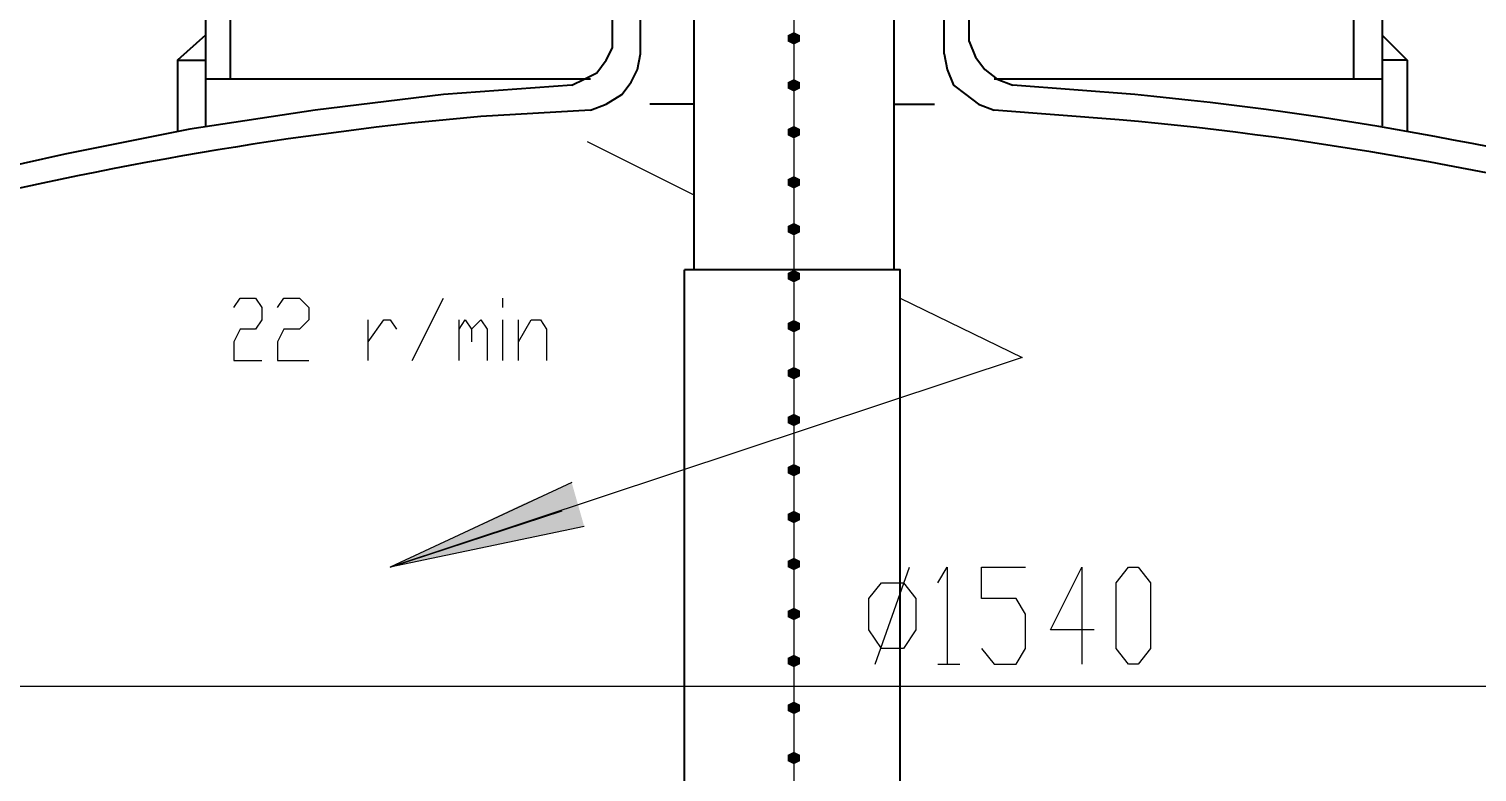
# Model space of a CAD drawing. Header units: millimetres. Extents: x 0 to 822, y 14 to 1153.
# Drawn here: x 210.2 to 293.5, y 847.9 to 890.6 of the extents above; entities that cross this region are included whole.
import ezdxf

# ---------------------------------------------------------------- set-up
doc = ezdxf.new("R2010")
doc.units = ezdxf.units.MM
doc.layers.add('1', color=7, linetype='Continuous')

msp = doc.modelspace()

# ---------------------------------------------------------------- hatches: boundary and pattern name
h = msp.add_hatch(color=0)
h.dxf.hatch_style = 2
h.paths.add_polyline_path([(254.16, 889.701732), (253.8, 889.881732), (253.8, 890.241732), (254.16, 890.421732), (254.52, 890.241732), (254.52, 889.881732)])
h = msp.add_hatch(color=0)
h.dxf.hatch_style = 2
h.paths.add_polyline_path([(254.16, 887.001732), (253.8, 887.181732), (253.8, 887.541732), (254.16, 887.721732), (254.52, 887.541732), (254.52, 887.181732)])
h = msp.add_hatch(color=0)
h.dxf.hatch_style = 2
h.paths.add_polyline_path([(254.16, 884.301732), (253.8, 884.481732), (253.8, 884.841732), (254.16, 885.021732), (254.52, 884.841732), (254.52, 884.481732)])
h = msp.add_hatch(color=0)
h.dxf.hatch_style = 2
h.paths.add_polyline_path([(254.16, 881.421732), (253.8, 881.601732), (253.8, 881.961732), (254.16, 882.141732), (254.52, 881.961732), (254.52, 881.601732)])
h = msp.add_hatch(color=0)
h.dxf.hatch_style = 2
h.paths.add_polyline_path([(254.16, 878.721732), (253.8, 878.901732), (253.8, 879.261732), (254.16, 879.441732), (254.52, 879.261732), (254.52, 878.901732)])
h = msp.add_hatch(color=0)
h.dxf.hatch_style = 2
h.paths.add_polyline_path([(254.16, 876.021732), (253.8, 876.201732), (253.8, 876.561732), (254.16, 876.741732), (254.52, 876.561732), (254.52, 876.201732)])
h = msp.add_hatch(color=0)
h.dxf.hatch_style = 2
h.paths.add_polyline_path([(254.16, 873.141732), (253.8, 873.321732), (253.8, 873.681732), (254.16, 873.861732), (254.52, 873.681732), (254.52, 873.321732)])
h = msp.add_hatch(color=0)
h.dxf.hatch_style = 2
h.paths.add_polyline_path([(254.16, 870.441732), (253.8, 870.621732), (253.8, 870.981732), (254.16, 871.161732), (254.52, 870.981732), (254.52, 870.621732)])
h = msp.add_hatch(color=0)
h.dxf.hatch_style = 2
h.paths.add_polyline_path([(254.16, 867.741732), (253.8, 867.921732), (253.8, 868.281732), (254.16, 868.461732), (254.52, 868.281732), (254.52, 867.921732)])
h = msp.add_hatch(color=0)
h.dxf.hatch_style = 2
h.paths.add_polyline_path([(254.16, 864.861732), (253.8, 865.041732), (253.8, 865.401732), (254.16, 865.581732), (254.52, 865.401732), (254.52, 865.041732)])
h = msp.add_hatch(color=0)
h.dxf.hatch_style = 2
h.paths.add_polyline_path([(241.38, 864.501732), (238.5, 863.241732), (241.74, 863.241732)])
h = msp.add_hatch(color=0)
h.dxf.hatch_style = 2
h.paths.add_polyline_path([(238.5, 863.241732), (241.74, 863.241732), (230.94, 859.641732)])
h = msp.add_hatch(color=0)
h.dxf.hatch_style = 2
h.paths.add_polyline_path([(241.74, 863.241732), (237.6, 861.981732), (242.1, 861.981732)])
h = msp.add_hatch(color=0)
h.dxf.hatch_style = 2
h.paths.add_polyline_path([(254.16, 862.161732), (253.8, 862.341732), (253.8, 862.701732), (254.16, 862.881732), (254.52, 862.701732), (254.52, 862.341732)])
h = msp.add_hatch(color=0)
h.dxf.hatch_style = 2
h.paths.add_polyline_path([(237.6, 861.981732), (242.1, 861.981732), (230.94, 859.641732)])
h = msp.add_hatch(color=0)
h.dxf.hatch_style = 2
h.paths.add_polyline_path([(254.16, 859.461732), (253.8, 859.641732), (253.8, 860.001732), (254.16, 860.181732), (254.52, 860.001732), (254.52, 859.641732)])
h = msp.add_hatch(color=0)
h.dxf.hatch_style = 2
h.paths.add_polyline_path([(254.16, 856.581732), (253.8, 856.761732), (253.8, 857.121732), (254.16, 857.301732), (254.52, 857.121732), (254.52, 856.761732)])
h = msp.add_hatch(color=0)
h.dxf.hatch_style = 2
h.paths.add_polyline_path([(254.16, 853.881732), (253.8, 854.061732), (253.8, 854.421732), (254.16, 854.601732), (254.52, 854.421732), (254.52, 854.061732)])
h = msp.add_hatch(color=0)
h.dxf.hatch_style = 2
h.paths.add_polyline_path([(254.16, 851.181732), (253.8, 851.361732), (253.8, 851.721732), (254.16, 851.901732), (254.52, 851.721732), (254.52, 851.361732)])
h = msp.add_hatch(color=0)
h.dxf.hatch_style = 2
h.paths.add_polyline_path([(254.16, 848.301732), (253.8, 848.481732), (253.8, 848.841732), (254.16, 849.021732), (254.52, 848.841732), (254.52, 848.481732)])

# ---------------------------------------------------------------- linework, layer by layer
at = {"layer": '1', "color": 0, "lineweight": 40}
for points in [[(248.4, 901.221732), (248.4, 876.741732)], [(259.92, 901.221732), (259.92, 876.741732)], [(221.76, 887.721732), (221.76, 895.641732)], [(286.38, 887.721732), (286.38, 895.641732)], [(241.38, 887.361732), (242.1, 887.721732), (242.82, 888.081732), (243.36, 888.801732), (243.72, 889.521732), (243.72, 890.241732), (243.72, 894.021732)], [(242.46, 885.921732), (243.36, 886.281732), (244.26, 886.821732), (244.8, 887.541732), (245.16, 888.261732), (245.34, 889.161732), (245.34, 894.021732)], [(262.8, 889.161732), (262.8, 894.021732)], [(264.24, 889.881732), (264.24, 894.021732)], [(220.32, 893.481732), (220.32, 885.021732)], [(288, 893.481732), (288, 885.021732)], [(220.32, 890.241732), (218.7, 888.801732), (220.32, 888.801732)], [(264.24, 889.881732), (264.6, 888.981732), (265.14, 888.261732), (265.86, 887.721732), (266.76, 887.361732)], [(288, 890.241732), (289.44, 888.801732), (288, 888.801732)], [(262.8, 889.161732), (262.98, 888.261732), (263.34, 887.361732), (264.06, 886.821732), (264.78, 886.281732), (265.68, 885.921732)], [(218.7, 888.801732), (218.7, 884.661732)], [(289.44, 888.801732), (289.44, 884.661732)], [(241.38, 887.361732), (234, 886.821732), (226.62, 885.921732), (219.42, 884.841732), (212.22, 883.401732), (205.02, 881.781732), (197.82, 879.981732)], [(242.46, 887.721732), (220.32, 887.721732)], [(288, 887.721732), (265.68, 887.721732)], [(248.4, 886.281732), (245.88, 886.281732)], [(259.92, 886.281732), (262.26, 886.281732)], [(260.28, 843.441732), (260.28, 876.741732), (247.86, 876.741732)], [(247.86, 843.441732), (247.86, 876.741732)]]:
    msp.add_lwpolyline(points, dxfattribs=at)
at = {"layer": '1', "color": 0, "lineweight": 25}
for points in [[(254.16, 892.581732), (254.16, 890.421732)], [(254.16, 889.881732), (254.16, 887.541732)], [(254.16, 887.001732), (254.16, 884.841732)], [(242.28, 884.121732), (248.4, 881.061732)], [(254.16, 884.301732), (254.16, 882.141732)], [(254.16, 881.601732), (254.16, 879.261732)], [(254.16, 878.721732), (254.16, 876.561732)], [(254.16, 876.021732), (254.16, 873.861732)], [(221.94, 874.581732), (222.3, 875.121732), (223.2, 875.121732), (223.56, 874.581732), (223.56, 873.861732), (223.2, 873.321732), (222.3, 873.321732), (221.94, 872.601732), (221.94, 871.521732), (223.56, 871.521732)], [(224.46, 874.581732), (224.82, 875.121732), (225.72, 875.121732), (226.26, 874.581732), (226.26, 873.861732), (225.72, 873.321732), (224.82, 873.321732), (224.46, 872.601732), (224.46, 871.521732), (226.26, 871.521732)], [(260.28, 875.121732), (267.3, 871.701732), (230.94, 859.641732)], [(232.2, 871.521732), (234, 875.121732)], [(237.42, 874.581732), (237.42, 875.121732)], [(229.68, 871.521732), (229.68, 873.861732)], [(229.68, 872.601732), (230.58, 873.861732), (230.94, 873.861732), (231.3, 873.321732)], [(234.9, 871.521732), (234.9, 873.861732)], [(234.9, 873.321732), (235.26, 873.861732), (235.62, 873.321732), (235.62, 872.601732)], [(235.62, 873.321732), (236.16, 873.861732), (236.52, 873.321732), (236.52, 871.521732)], [(237.42, 871.521732), (237.42, 873.861732)], [(238.32, 871.521732), (238.32, 873.861732)], [(238.32, 872.601732), (239.04, 873.861732), (239.58, 873.861732), (239.94, 873.321732), (239.94, 871.521732)], [(254.16, 873.321732), (254.16, 871.161732)], [(254.16, 870.441732), (254.16, 868.281732)], [(254.16, 867.741732), (254.16, 865.581732)], [(254.16, 865.041732), (254.16, 862.881732)], [(241.38, 864.501732), (230.94, 859.641732), (240.84, 862.881732)], [(242.1, 861.981732), (230.94, 859.641732), (240.84, 862.881732)], [(254.16, 862.161732), (254.16, 860.001732)], [(254.16, 859.461732), (254.16, 857.301732)], [(258.84, 854.061732), (260.82, 859.641732)], [(262.44, 858.741732), (262.98, 859.641732), (262.98, 854.061732)], [(264.96, 854.961732), (265.68, 854.061732), (266.94, 854.061732), (267.48, 854.961732), (267.48, 856.941732), (266.94, 857.841732), (264.96, 857.841732), (264.96, 859.641732), (267.48, 859.641732)], [(271.44, 856.041732), (268.92, 856.041732), (270.72, 859.641732), (270.72, 854.061732)], [(273.42, 854.061732), (272.7, 854.961732), (272.7, 858.741732), (273.42, 859.641732), (273.96, 859.641732), (274.68, 858.741732), (274.68, 854.961732), (273.96, 854.061732), (273.42, 854.061732)], [(259.2, 854.961732), (258.48, 856.041732), (258.48, 857.841732), (259.2, 858.741732), (260.46, 858.741732), (261.18, 857.841732), (261.18, 856.041732), (260.46, 854.961732), (259.2, 854.961732)], [(254.16, 856.761732), (254.16, 854.601732)], [(254.16, 854.061732), (254.16, 851.721732)], [(262.44, 854.061732), (263.7, 854.061732)], [(188.46, 852.801732), (319.68, 852.801732)], [(254.16, 851.181732), (254.16, 849.021732)], [(254.16, 848.481732), (254.16, 846.321732)]]:
    msp.add_lwpolyline(points, dxfattribs=at)
at = {"layer": '1', "color": 0, "lineweight": 40}
for points in [[(314.82, 878.541732), (314.82, 878.541732), (308.16, 880.521732), (308.16, 880.521732), (296.82, 883.581732), (285.3, 885.741732), (273.78, 886.821732), (273.78, 886.821732), (266.76, 887.361732), (266.76, 887.361732)], [(242.46, 885.921732), (242.46, 885.921732), (236.16, 885.561732), (236.16, 885.561732), (225.54, 884.661732), (214.38, 882.681732), (204.12, 880.161732), (204.12, 880.161732), (197.82, 878.361732), (197.82, 878.361732)], [(315.18, 876.921732), (315.18, 876.921732), (308.34, 878.901732), (308.34, 878.901732), (296.64, 882.141732), (284.76, 884.301732), (272.88, 885.381732), (272.88, 885.381732), (265.68, 885.921732), (265.68, 885.921732)]]:
    msp.add_open_spline(points, degree=3, knots=[0, 0, 0, 0, 1, 1, 1, 2, 2, 2, 3, 3, 3, 3], dxfattribs=at)

doc.saveas('drawing.dxf')
